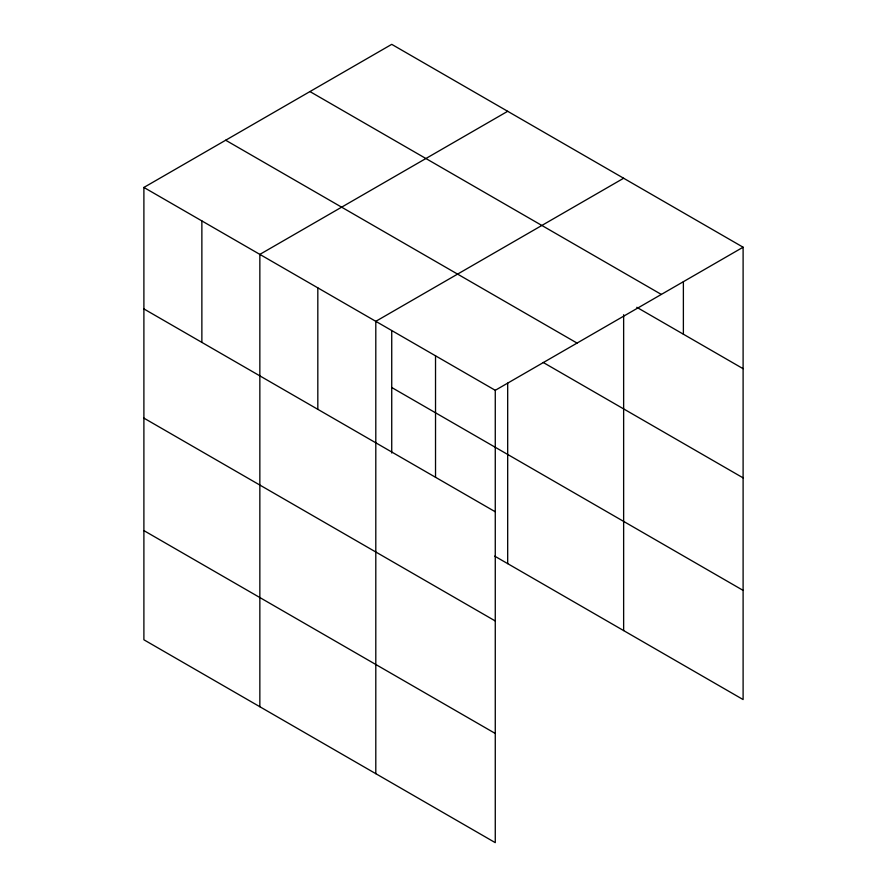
<?xml version="1.0" encoding="UTF-8"?>
<svg xmlns="http://www.w3.org/2000/svg" width="887" height="887" viewBox="0 0 887 887"><rect width="100%" height="100%" fill="white"/><g stroke="black" fill="none" stroke-linecap="round" stroke-linejoin="round"><path stroke-width="1.33" d="M623.639 314.73L623.639 630.579M143.894 187.445L495.268 390.302L495.268 842.65L143.894 639.782L143.894 187.445L391.732 44.35L743.106 247.218L743.106 699.555L494.68 556.127M507.686 111.296L259.847 254.392L259.847 706.728M623.639 178.243L375.8 321.327L375.8 773.675M495.268 390.302L743.106 247.218M309.951 91.572L661.325 294.429M636.788 307.301L743.106 368.693M225.675 140.224L577.049 343.081M543.188 362.45L743.106 477.871M391.732 387.508L743.106 590.376M143.894 308.92L495.268 511.777M143.894 418.11L495.268 620.967M143.894 530.603L495.268 733.46M683.378 281.744L683.378 334.199M507.686 383.117L507.686 563.644M435.528 355.82L435.528 477.295M391.732 331.261L391.732 453.024M317.823 287.865L317.823 409.339M201.87 220.918L201.87 342.393"/></g></svg>
